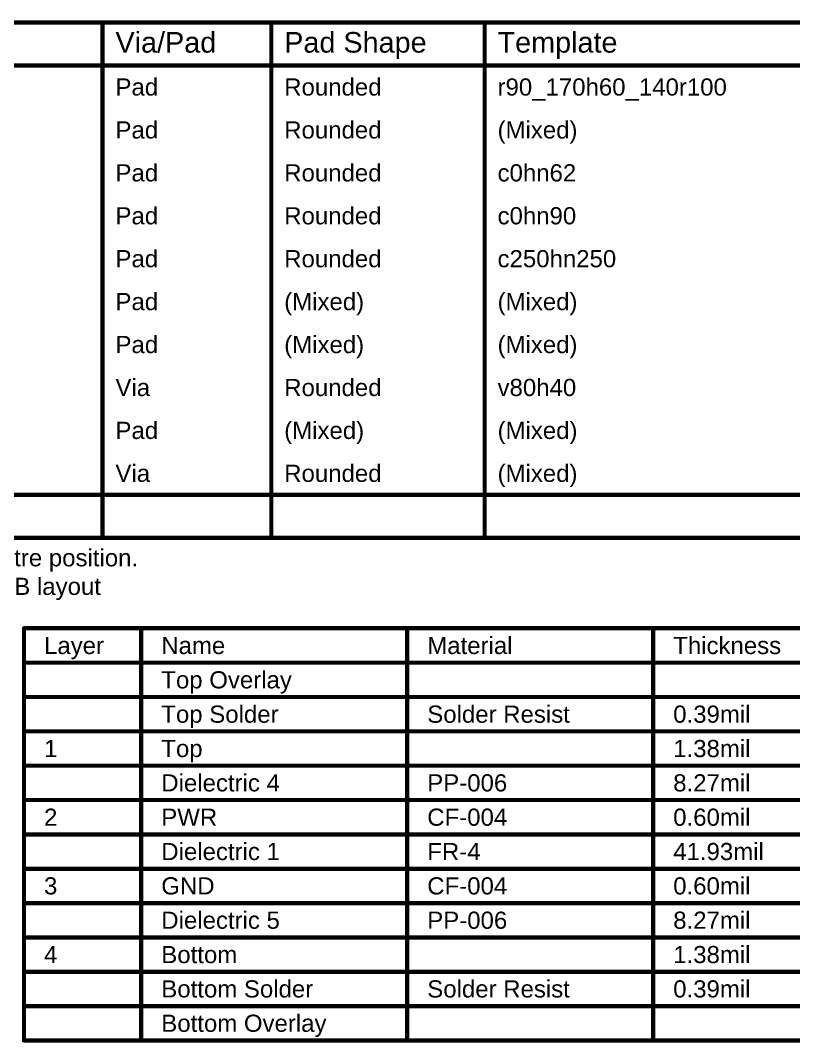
# Model space of a CAD drawing. Header units: millimetres. Extents: x -16 to 330, y -45 to 150.
# Drawn here: x 107.4 to 176, y 59.2 to 149.9 of the extents above; entities that cross this region are included whole.
import ezdxf

# ---------------------------------------------------------------- set-up
doc = ezdxf.new("R2010")
doc.units = ezdxf.units.MM
doc.layers.add('DrillDrawing', color=1, linetype='Continuous')
doc.layers.add('Mechanical3', color=76, linetype='Continuous')
doc.styles.add('Arial', font='arial.ttf', dxfattribs={"height": 0.2})

msp = doc.modelspace()

# ---------------------------------------------------------------- linework, layer by layer
at = {"layer": 'DrillDrawing', "const_width": 0.381}
for points in [[(-4.178, 149.732), (330.297, 149.732)], [(114.687, 104.012), (114.687, 149.732)], [(129.669, 104.012), (129.669, 149.732)], [(148.612, 104.012), (148.612, 149.732)], [(-4.178, 145.922), (330.297, 145.922)], [(-4.178, 107.822), (330.297, 107.822)], [(-4.178, 104.012), (330.297, 104.012)]]:
    msp.add_lwpolyline(points, dxfattribs=at)
at = {"layer": 'DrillDrawing', "const_width": 0.191}
for points in [[(114.592, 149.732, 1), (114.782, 149.732, 1)], [(129.574, 149.732, 1), (129.764, 149.732, 1)], [(148.517, 149.732, 1), (148.707, 149.732, 1)], [(114.592, 104.012, 1), (114.782, 104.012, 1)], [(129.574, 104.012, 1), (129.764, 104.012, 1)], [(148.517, 104.012, 1), (148.707, 104.012, 1)]]:
    msp.add_lwpolyline(points, format="xyb", close=True, dxfattribs=at)
at = {"layer": 'Mechanical3', "const_width": 0.381}
for points in [[(107.709, 95.972), (222.994, 95.972)], [(107.709, 59.396), (107.709, 95.972)], [(118.12, 59.396), (118.12, 95.972)], [(141.736, 59.396), (141.736, 95.972)], [(163.574, 59.396), (163.574, 95.972)], [(107.709, 92.924), (222.994, 92.924)], [(107.709, 89.876), (118.12, 89.876)], [(118.12, 89.876), (141.736, 89.876)], [(141.736, 89.876), (163.574, 89.876)], [(163.574, 89.876), (180.08, 89.876)], [(107.709, 86.828), (118.12, 86.828)], [(118.12, 86.828), (141.736, 86.828)], [(141.736, 86.828), (163.574, 86.828)], [(163.574, 86.828), (180.08, 86.828)], [(107.709, 83.78), (118.12, 83.78)], [(118.12, 83.78), (141.736, 83.78)], [(141.736, 83.78), (163.574, 83.78)], [(163.574, 83.78), (180.08, 83.78)], [(107.709, 80.732), (118.12, 80.732)], [(118.12, 80.732), (141.736, 80.732)], [(141.736, 80.732), (163.574, 80.732)], [(163.574, 80.732), (180.08, 80.732)], [(107.709, 77.684), (118.12, 77.684)], [(118.12, 77.684), (141.736, 77.684)], [(141.736, 77.684), (163.574, 77.684)], [(163.574, 77.684), (180.08, 77.684)], [(107.709, 74.636), (118.12, 74.636)], [(118.12, 74.636), (141.736, 74.636)], [(141.736, 74.636), (163.574, 74.636)], [(163.574, 74.636), (180.08, 74.636)], [(107.709, 71.588), (118.12, 71.588)], [(118.12, 71.588), (141.736, 71.588)], [(141.736, 71.588), (163.574, 71.588)], [(163.574, 71.588), (180.08, 71.588)], [(107.709, 68.54), (118.12, 68.54)], [(118.12, 68.54), (141.736, 68.54)], [(141.736, 68.54), (163.574, 68.54)], [(163.574, 68.54), (180.08, 68.54)], [(107.709, 65.492), (118.12, 65.492)], [(118.12, 65.492), (141.736, 65.492)], [(141.736, 65.492), (163.574, 65.492)], [(163.574, 65.492), (180.08, 65.492)], [(107.709, 62.444), (118.12, 62.444)], [(118.12, 62.444), (141.736, 62.444)], [(141.736, 62.444), (163.574, 62.444)], [(163.574, 62.444), (180.08, 62.444)], [(107.709, 59.396), (118.12, 59.396)], [(118.12, 59.396), (141.736, 59.396)], [(141.736, 59.396), (163.574, 59.396)], [(163.574, 59.396), (180.08, 59.396)]]:
    msp.add_lwpolyline(points, dxfattribs=at)
at = {"layer": 'Mechanical3', "const_width": 0.191}
for points in [[(107.613, 95.972, 1), (107.804, 95.972, 1)], [(107.613, 95.972, 1), (107.804, 95.972, 1)], [(118.025, 95.972, 1), (118.216, 95.972, 1)], [(141.641, 95.972, 1), (141.831, 95.972, 1)], [(163.479, 95.972, 1), (163.669, 95.972, 1)], [(107.613, 92.924, 1), (107.804, 92.924, 1)], [(107.613, 89.876, 1), (107.804, 89.876, 1)], [(118.025, 89.876, 1), (118.216, 89.876, 1)], [(118.025, 89.876, 1), (118.216, 89.876, 1)], [(141.641, 89.876, 1), (141.831, 89.876, 1)], [(141.641, 89.876, 1), (141.831, 89.876, 1)], [(163.479, 89.876, 1), (163.669, 89.876, 1)], [(163.479, 89.876, 1), (163.669, 89.876, 1)], [(107.613, 86.828, 1), (107.804, 86.828, 1)], [(118.025, 86.828, 1), (118.216, 86.828, 1)], [(118.025, 86.828, 1), (118.216, 86.828, 1)], [(141.641, 86.828, 1), (141.831, 86.828, 1)], [(141.641, 86.828, 1), (141.831, 86.828, 1)], [(163.479, 86.828, 1), (163.669, 86.828, 1)], [(163.479, 86.828, 1), (163.669, 86.828, 1)], [(107.613, 83.78, 1), (107.804, 83.78, 1)], [(118.025, 83.78, 1), (118.216, 83.78, 1)], [(118.025, 83.78, 1), (118.216, 83.78, 1)], [(141.641, 83.78, 1), (141.831, 83.78, 1)], [(141.641, 83.78, 1), (141.831, 83.78, 1)], [(163.479, 83.78, 1), (163.669, 83.78, 1)], [(163.479, 83.78, 1), (163.669, 83.78, 1)], [(107.613, 80.732, 1), (107.804, 80.732, 1)], [(118.025, 80.732, 1), (118.216, 80.732, 1)], [(118.025, 80.732, 1), (118.216, 80.732, 1)], [(141.641, 80.732, 1), (141.831, 80.732, 1)], [(141.641, 80.732, 1), (141.831, 80.732, 1)], [(163.479, 80.732, 1), (163.669, 80.732, 1)], [(163.479, 80.732, 1), (163.669, 80.732, 1)], [(107.613, 77.684, 1), (107.804, 77.684, 1)], [(118.025, 77.684, 1), (118.216, 77.684, 1)], [(118.025, 77.684, 1), (118.216, 77.684, 1)], [(141.641, 77.684, 1), (141.831, 77.684, 1)], [(141.641, 77.684, 1), (141.831, 77.684, 1)], [(163.479, 77.684, 1), (163.669, 77.684, 1)], [(163.479, 77.684, 1), (163.669, 77.684, 1)], [(107.613, 74.636, 1), (107.804, 74.636, 1)], [(118.025, 74.636, 1), (118.216, 74.636, 1)], [(118.025, 74.636, 1), (118.216, 74.636, 1)], [(141.641, 74.636, 1), (141.831, 74.636, 1)], [(141.641, 74.636, 1), (141.831, 74.636, 1)], [(163.479, 74.636, 1), (163.669, 74.636, 1)], [(163.479, 74.636, 1), (163.669, 74.636, 1)], [(107.613, 71.588, 1), (107.804, 71.588, 1)], [(118.025, 71.588, 1), (118.216, 71.588, 1)], [(118.025, 71.588, 1), (118.216, 71.588, 1)], [(141.641, 71.588, 1), (141.831, 71.588, 1)], [(141.641, 71.588, 1), (141.831, 71.588, 1)], [(163.479, 71.588, 1), (163.669, 71.588, 1)], [(163.479, 71.588, 1), (163.669, 71.588, 1)], [(107.613, 68.54, 1), (107.804, 68.54, 1)], [(118.025, 68.54, 1), (118.216, 68.54, 1)], [(118.025, 68.54, 1), (118.216, 68.54, 1)], [(141.641, 68.54, 1), (141.831, 68.54, 1)], [(141.641, 68.54, 1), (141.831, 68.54, 1)], [(163.479, 68.54, 1), (163.669, 68.54, 1)], [(163.479, 68.54, 1), (163.669, 68.54, 1)], [(107.613, 65.492, 1), (107.804, 65.492, 1)], [(118.025, 65.492, 1), (118.216, 65.492, 1)], [(118.025, 65.492, 1), (118.216, 65.492, 1)], [(141.641, 65.492, 1), (141.831, 65.492, 1)], [(141.641, 65.492, 1), (141.831, 65.492, 1)], [(163.479, 65.492, 1), (163.669, 65.492, 1)], [(163.479, 65.492, 1), (163.669, 65.492, 1)], [(107.613, 62.444, 1), (107.804, 62.444, 1)], [(118.025, 62.444, 1), (118.216, 62.444, 1)], [(118.025, 62.444, 1), (118.216, 62.444, 1)], [(141.641, 62.444, 1), (141.831, 62.444, 1)], [(141.641, 62.444, 1), (141.831, 62.444, 1)], [(163.479, 62.444, 1), (163.669, 62.444, 1)], [(163.479, 62.444, 1), (163.669, 62.444, 1)], [(107.613, 59.396, 1), (107.804, 59.396, 1)], [(107.613, 59.396, 1), (107.804, 59.396, 1)], [(118.025, 59.396, 1), (118.216, 59.396, 1)], [(118.025, 59.396, 1), (118.216, 59.396, 1)], [(118.025, 59.396, 1), (118.216, 59.396, 1)], [(141.641, 59.396, 1), (141.831, 59.396, 1)], [(141.641, 59.396, 1), (141.831, 59.396, 1)], [(141.641, 59.396, 1), (141.831, 59.396, 1)], [(163.479, 59.396, 1), (163.669, 59.396, 1)], [(163.479, 59.396, 1), (163.669, 59.396, 1)], [(163.479, 59.396, 1), (163.669, 59.396, 1)]]:
    msp.add_lwpolyline(points, format="xyb", close=True, dxfattribs=at)

# ---------------------------------------------------------------- texts
at = {"layer": 'DrillDrawing', "style": 'Arial'}
for s, height, p in [('Via/Pad', 1.8288, (115.83, 147.065)), ('Pad Shape', 1.8288, (130.812, 147.065)), ('Template', 1.8288, (149.755, 147.065)), ('Pad', 1.524, (115.83, 143.255)), ('Rounded', 1.524, (130.812, 143.255)), ('r90_170h60_140r100', 1.524, (149.755, 143.255)), ('Pad', 1.524, (115.83, 139.445)), ('Rounded', 1.524, (130.812, 139.445)), ('(Mixed)', 1.524, (149.755, 139.445)), ('Pad', 1.524, (115.83, 135.635)), ('Rounded', 1.524, (130.812, 135.635)), ('c0hn62', 1.524, (149.755, 135.635)), ('Pad', 1.524, (115.83, 131.825)), ('Rounded', 1.524, (130.812, 131.825)), ('c0hn90', 1.524, (149.755, 131.825)), ('Pad', 1.524, (115.83, 128.015)), ('Rounded', 1.524, (130.812, 128.015)), ('c250hn250', 1.524, (149.755, 128.015)), ('Pad', 1.524, (115.83, 124.205)), ('(Mixed)', 1.524, (130.812, 124.205)), ('(Mixed)', 1.524, (149.755, 124.205)), ('Pad', 1.524, (115.83, 120.395)), ('(Mixed)', 1.524, (130.812, 120.395)), ('(Mixed)', 1.524, (149.755, 120.395)), ('Via', 1.524, (115.83, 116.585)), ('Rounded', 1.524, (130.812, 116.585)), ('v80h40', 1.524, (149.755, 116.585)), ('Pad', 1.524, (115.83, 112.775)), ('(Mixed)', 1.524, (130.812, 112.775)), ('(Mixed)', 1.524, (149.755, 112.775)), ('Via', 1.524, (115.83, 108.965)), ('Rounded', 1.524, (130.812, 108.965)), ('(Mixed)', 1.524, (149.755, 108.965)), ('= Calculated from tool start centre position to tool end centre position.', 1.524, (52.346, 101.472)), (' = Routed Path Length + Tool Size = Slot length as defined in the PCB layout', 1.524, (41.935, 98.933))]:
    msp.add_text(s, height=height, dxfattribs=at).set_placement(p)
at = {"layer": 'Mechanical3', "style": 'Arial'}
for s, p in [('Material', (143.514, 93.686)), ('Thickness', (165.352, 93.686)), ('Layer', (109.487, 93.686)), ('Name', (119.898, 93.686)), ('Top Overlay', (119.898, 90.638)), ('Top Solder', (119.898, 87.59)), ('Solder Resist', (143.514, 87.59)), ('0.39mil', (165.352, 87.59)), ('1', (109.487, 84.542)), ('Top', (119.898, 84.542)), ('1.38mil', (165.352, 84.542)), ('Dielectric 4', (119.898, 81.494)), ('PP-006', (143.514, 81.494)), ('8.27mil', (165.352, 81.494)), ('2', (109.487, 78.446)), ('PWR', (119.898, 78.446)), ('CF-004', (143.514, 78.446)), ('0.60mil', (165.352, 78.446)), ('Dielectric 1', (119.898, 75.398)), ('FR-4', (143.514, 75.398)), ('41.93mil', (165.352, 75.398)), ('3', (109.487, 72.35)), ('GND', (119.898, 72.35)), ('CF-004', (143.514, 72.35)), ('0.60mil', (165.352, 72.35)), ('Dielectric 5', (119.898, 69.302)), ('PP-006', (143.514, 69.302)), ('8.27mil', (165.352, 69.302)), ('4', (109.487, 66.254)), ('Bottom', (119.898, 66.254)), ('1.38mil', (165.352, 66.254)), ('Bottom Solder', (119.898, 63.206)), ('Solder Resist', (143.514, 63.206)), ('0.39mil', (165.352, 63.206)), ('Bottom Overlay', (119.898, 60.158))]:
    msp.add_text(s, height=1.524, dxfattribs=at).set_placement(p)

doc.saveas('drawing.dxf')
